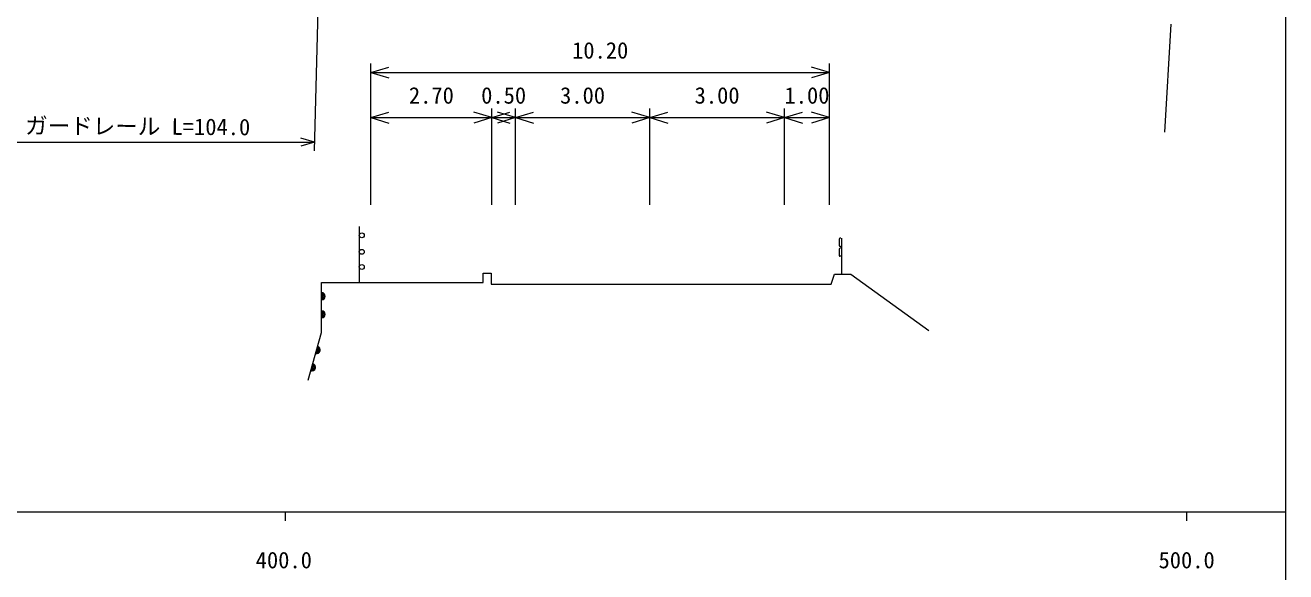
# Model space of a CAD drawing. Units: millimetres, scale not verified. Extents: x 40000 to 680000, y 20000 to 380000.
# Drawn here: x 439155 to 579000, y 198357 to 259022 of the extents above; entities that cross this region are included whole.
import ezdxf
from ezdxf.enums import TextEntityAlignment as Align

# ---------------------------------------------------------------- set-up
doc = ezdxf.new("R2010")
doc.units = ezdxf.units.MM
doc.header["$LTSCALE"] = 1000
doc.linetypes.add('CHAIN', pattern=[18.5, 12, -1.5, 3.5, -1.5])
for name, color, linetype, lineweight in [('M-BGD', 7, 'Continuous', 13), ('M-BMK', 2, 'CHAIN', 13), ('M-STR-HTXT', 7, 'Continuous', 13), ('M-TTL-BAND', 7, 'Continuous', 13)]:
    doc.layers.add(name, color=color, linetype=linetype, lineweight=lineweight)
doc.styles.add('ＭＳ ゴシック', font='')
doc.styles.get('ＭＳ ゴシック').set_extended_font_data('MS Gothic')

msp = doc.modelspace()

# ---------------------------------------------------------------- linework, layer by layer
at = {"layer": 'M-BGD'}
for p, q in [((476224, 230459), (476224, 236672)), ((529445, 235275), (529445, 234575)), ((529645, 235375), (529545, 235375)), ((529745, 231375), (529745, 235375)), ((529445, 234175), (529445, 233475)), ((529645, 233375), (529545, 233375))]:
    msp.add_line(p, q, dxfattribs=at)
for points in [[(470551, 219611), (472040, 224919), (472040, 230459), (489949, 230459), (489949, 231502), (490862, 231502), (490862, 230285), (528568, 230285), (528952, 231375), (530753, 231375), (539400, 225154)], [(470551, 219611), (472040, 224919), (472040, 230459)]]:
    msp.add_lwpolyline(points, dxfattribs=at)
for centre in [(476493, 235700), (476493, 233864), (476493, 232192)]:
    msp.add_circle(centre, 272, dxfattribs=at)
for centre, radius, start, end in [((529545, 235275), 100, 90, 180), ((529545, 234575), 100, 180, 270), ((529545, 234175), 100, 90, 180), ((529545, 234375), 100, 270, 90), ((529545, 233475), 100, 180, 270), ((472040, 228932), 400, 270, 90), ((472040, 228932), 320, 270, 90), ((472040, 228932), 240, 270, 90), ((472040, 228932), 160, 270, 90), ((472040, 228932), 100, 270, 90), ((472040, 226932), 400, 270, 90), ((472040, 226932), 320, 270, 90), ((472040, 226932), 240, 270, 90), ((472040, 226932), 160, 270, 90), ((472040, 226932), 100, 270, 90), ((471497, 222981), 400, 254.32891, 74.32891), ((471497, 222981), 320, 254.32891, 74.32891), ((471497, 222981), 240, 254.32891, 74.32891), ((471497, 222981), 160, 254.32891, 74.32891), ((471497, 222981), 100, 254.32891, 74.32891), ((470956, 221056), 400, 254.32891, 74.32891), ((470956, 221056), 320, 254.32891, 74.32891), ((470956, 221056), 240, 254.32891, 74.32891), ((470956, 221056), 160, 254.32891, 74.32891), ((470956, 221056), 100, 254.32891, 74.32891)]:
    msp.add_arc(centre, radius, start, end, dxfattribs=at)
at = {"layer": 'M-BMK'}
msp.add_line((565578, 247156), (568030, 287806), dxfattribs=at)
at = {"layer": 'M-STR-HTXT'}
for p, q in [((472310, 287879), (471218, 245097)), ((477504, 239101), (477504, 254765)), ((528378, 239101), (528378, 254765)), ((477504, 253765), (479504, 254365)), ((477504, 253765), (528378, 253765)), ((477504, 253765), (479504, 253165)), ((528378, 253765), (526378, 254365)), ((528378, 253765), (526378, 253165)), ((477504, 248765), (479504, 249365)), ((490930, 248765), (488930, 249365)), ((490930, 239101), (490930, 249765)), ((490930, 248765), (492930, 249365)), ((493535, 248765), (491535, 249365)), ((493535, 239101), (493535, 249765)), ((493535, 248765), (495535, 249365)), ((508438, 248765), (506438, 249365)), ((508438, 239101), (508438, 249765)), ((508438, 248765), (510438, 249365)), ((523389, 248765), (521389, 249365)), ((523389, 239101), (523389, 249765)), ((523389, 248765), (525389, 249365)), ((528378, 248765), (526378, 249365)), ((477504, 248765), (490930, 248765)), ((477504, 248765), (479504, 248165)), ((490930, 248765), (488930, 248165)), ((490930, 248765), (493535, 248765)), ((490930, 248765), (492930, 248165)), ((493535, 248765), (491535, 248165)), ((493535, 248765), (508438, 248765)), ((493535, 248765), (495535, 248165)), ((508438, 248765), (506438, 248165)), ((508438, 248765), (523389, 248765)), ((508438, 248765), (510438, 248165)), ((523389, 248765), (521389, 248165)), ((523389, 248765), (528378, 248765)), ((523389, 248765), (525389, 248165)), ((528378, 248765), (526378, 248165)), ((471242, 246047), (469742, 246497)), ((433748, 246047), (471242, 246047)), ((471242, 246047), (469742, 245597))]:
    msp.add_line(p, q, dxfattribs=at)
at = {"layer": 'M-TTL-BAND'}
for p, q in [((579000, 20000), (579000, 370000)), ((40000, 205000), (579000, 205000)), ((468000, 205000), (468000, 204000)), ((568000, 205000), (568000, 204000))]:
    msp.add_line(p, q, dxfattribs=at)

# ---------------------------------------------------------------- texts
at = {"layer": 'M-STR-HTXT', "style": 'ＭＳ ゴシック'}
for s, p in [('10.20', (502941, 254765)), ('2.70', (484217, 249765)), ('0.50', (492232, 249765)), ('3.00', (500987, 249765)), ('3.00', (515913, 249765)), ('1.00', (525883, 249765))]:
    msp.add_text(s, height=1833, dxfattribs=at).set_placement(p, align=Align.BOTTOM_CENTER)
msp.add_text('ガードレール L=104.0', height=1833, rotation=359.616, dxfattribs=at).set_placement((451632, 247800), align=Align.MIDDLE_CENTER)
at = {"layer": 'M-TTL-BAND', "style": 'ＭＳ ゴシック'}
for s, p in [('400.0', (467844, 198195)), ('500.0', (568000, 198195))]:
    msp.add_text(s, height=1833, dxfattribs=at).set_placement(p, align=Align.BOTTOM_CENTER)

doc.saveas('drawing.dxf')
